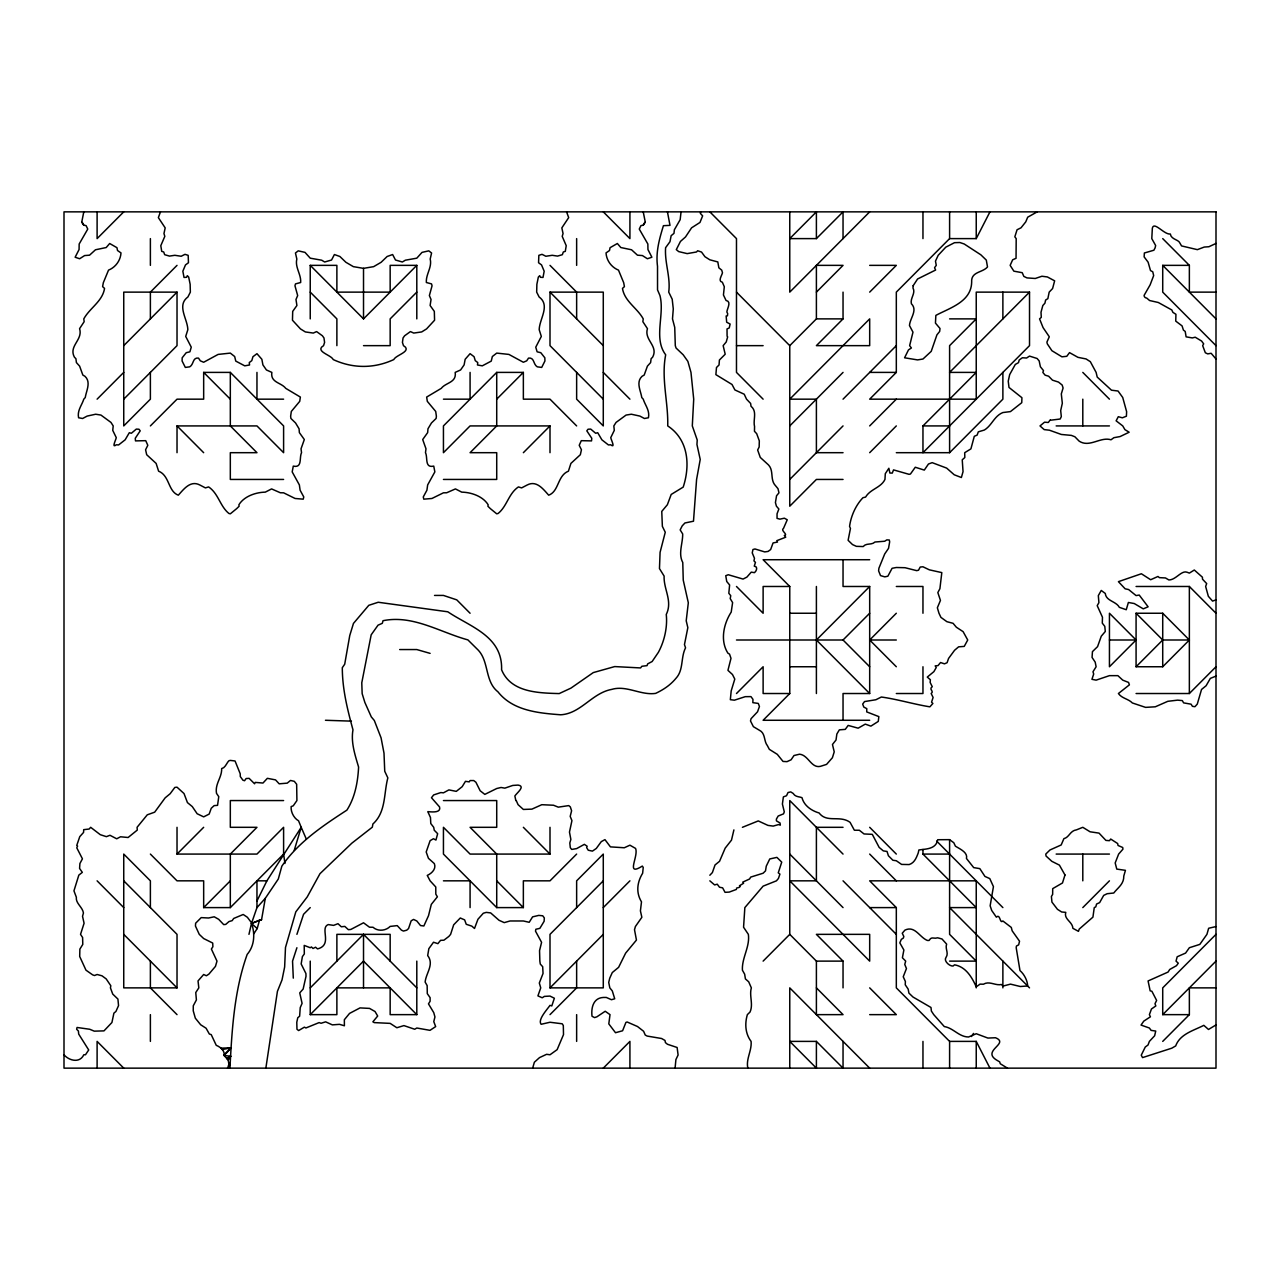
<?xml version="1.0" encoding="UTF-8"?>
<svg xmlns="http://www.w3.org/2000/svg" width="1280" height="1280" viewBox="0 0 1280 1280"><rect width="100%" height="100%" fill="white"/><g stroke="black" fill="none" stroke-linecap="round" stroke-linejoin="round"><path stroke-width="1.5" d="M229.952 1068.144C231.92 1029.824 234.208 990.672 247.184 954.4C254.848 945.536 255.232 932.816 251.136 922.24L247.344 917.248L243.2 914.48L233.728 918.448L232.128 920.656L228.976 921.568L225.76 924.384L223.712 924.624L218.656 919.296L214.224 916.8L208.528 918L201.2 917.616L195.632 923.232L195.456 926.048L199.264 934.352L203.664 938.544L212.72 943.056L212.88 946.768L211.376 949.024L216.992 961.12L215.456 966.384L208.912 974.096L206.368 975.76L203.664 974.496L198.032 980.928L198.816 987.872L195.76 992.544L196.4 999.92L193.28 1005.792L193.248 1010.848L195.328 1018.176L200.672 1024.768L206.08 1028.224L209.344 1034.016L211.216 1034.608L216.256 1045.328C220.224 1046.848 225.104 1050.752 224.128 1055.536L228.224 1060.096L229.488 1068.144M733.904 829.904L731.488 840.128L725.184 848.144L719.552 861.296L715.04 864.96L712.384 872.56L709.84 875.248M681.056 211.856L680.16 219.68L674.384 229.76L673.968 233.376L671.152 235.696L669.968 241.728L665.6 247.696C664.496 262.784 670.736 277.024 668.736 292.128L672.208 299.216L673.28 308.928L672.496 318.88L674.736 327.408L675.296 345.648L676.064 348.032L683.2 354.8L687.872 361.376L690.976 372.4L693.712 399.168L692.304 425.92L697.232 440.032L696.944 444.496L700.224 459.456L696.592 479.44L693.488 521.216L684.928 522.976L682.224 525.856L680.16 529.904L682.688 533.952C682.848 543.456 677.984 553.6 682.768 562.512L683.248 580.128L688.32 602.768L686.208 620.8L687.84 627.648L684.464 644.592L685.552 647.824C680.624 657.44 683.712 669.888 676.096 678.16C670.368 685.104 663.76 689.504 655.68 693.376C640.912 695.6 626.544 684.992 611.808 689.376C591.952 692.96 580.944 713.632 560.72 714.784C538.416 713.104 512.832 710.736 497.952 691.824C484.752 681.504 489.152 661.824 478.288 650.192L467.888 639.888C439.952 632.272 412.96 614.576 383.024 620.704L382.32 623.312L378.032 625.168L371.184 634.816L361.776 682.8L362.16 693.664L364.864 702.432L371.296 716.88L374.32 720.496L381.072 737.84L384 753.136L384.736 771.264L387.84 777.888C383.664 793.648 386.112 812.096 372.896 824L372.32 827.184L351.792 843.216L319.968 873.696L307.232 896.912L295.808 911.872L285.488 947.488L284.64 966.992L282.032 979.888L277.424 991.344L265.856 1068.144M227.536 1068.144L229.104 1064.592M248.96 934.352L251.488 923.456L261.552 919.744L265.312 898.288L278.304 879.008L281.84 866.176C298.224 842.192 322.768 825.824 346.896 810.128C355.04 797.424 357.856 781.92 358.592 767.072C355.152 755.344 350.72 742.4 352.976 729.856C347.424 709.328 342.352 689.296 342.304 667.696L344.704 664.224L349.76 635.52L353.456 623.424L368.8 605.312L378.208 602.256L447.792 611.792C470.08 626.848 502.736 636.032 501.584 669.744C510.864 692.512 538.384 692.976 559.184 693.584L570.928 688.128L593.28 672.592L614.72 666.576L640.56 667.936L641.856 666.288L647.024 665.632L647.68 663.872L652.128 661.536L658.368 652.352C664.384 641.28 667.648 627.024 666.256 614.48C672.896 601.008 663.52 589.408 664.112 576.08L659.472 568.592L660.08 552.352L665.264 532.24L662.368 526.368L661.76 511.424L667.36 504.752L671.2 494.448L683.2 487.104C690.368 465.232 688.528 439.616 667.728 425.92C668.352 402.064 661.04 378.64 665.68 354.8C653.168 338.272 664.912 314.64 659.952 295.536L657.536 289.92L657.52 266.336C655.6 252.112 659.408 238.768 663.424 225.696L670 225.36L667.44 211.856M700.64 211.856L700.336 213.344L702.624 215.888L699.984 222.448L691.584 227.824L685.504 236.96L680.448 241.44L676.304 249.632L678.704 251.6L687.184 253.616L696.512 251.984L697.648 250.752L701.536 252.064L704.96 256.736L709.84 259.808L717.808 261.936L718.864 267.824L721.728 270.144L722.48 272.768C721.872 275.52 717.568 281.296 722.368 282.256L724.304 286.752L723.44 294.976L726.048 300.448C731.84 301.568 727.152 308.4 726.864 311.984L727.68 313.632L727.44 315.808L726.144 315.984L726.672 322.208L730.128 324.064L729.232 327.952L727.024 328.944L727.088 336.224M973.536 1033.424L971.392 1036.528M253.792 933.792L257.2 928.56L259.536 920.128L261.552 919.744M532.656 1068.144L534.368 1062.24L539.504 1057.616L546.608 1054.304L550 1054.768L557.136 1049.648L563.504 1034.608L563.312 1025.536L562.224 1023.792L550 1022.256L541.12 1024.288C537.472 1019.872 546.944 1009.76 550 1005.36L551.792 1005.936L554.368 998.24L550 996.08L544.352 996.4L542.24 997.776L537.92 995.888L540.736 987.872L539.312 983.04L543.04 973.456L542.688 966.704L540.288 964.064L539.856 961.12L539.552 950.624L541.584 942.336L535.504 931.152L535.856 929.264L539.856 928.352L544.128 921.28L544.32 917.92L542.752 915.792L538.752 915.392L532.592 916.864L529.2 922.288L523.36 920.976L510.032 920.976L504.24 922.624L499.04 920.288L490.656 912.912L486.256 912.384L483.312 913.248L477.936 919.264L474.512 928.464L471.824 926.128L466.24 924.288L464.64 919.888L460.288 918L453.68 924.816L450.608 934.352L448.848 936.432L443.904 940.192L440.544 940.352L437.888 943.648L433.504 942.24L428.848 948.656L427.68 955.568C434.48 964.368 425.968 973.088 425.136 982.064L427.152 985.6L427.28 993.616L430.112 997.664L430.112 1001.248L428.48 1003.872L433.76 1012.64L434.944 1016.96L433.776 1021.632L435.664 1026.592L430 1030.336L416.8 1028.016L414.704 1029.248L403.92 1025.6L396.864 1027.744L390.16 1023.376L374.224 1022.608L372.88 1021.824L377.68 1016.032L375.024 1011.52L369.536 1008.4L360.016 1007.904L349.552 1013.408L344.352 1019.728L344.4 1025.776L339.488 1024.336L332.352 1024.88L325.632 1021.84L321.072 1023.264L319.12 1022.592L305.872 1027.984L304.432 1027.136L298.64 1030.544L296.976 1029.28L296.784 1022.272L297.76 1017.744L299.632 1016.208L300.24 1007.616L302.08 1003.36L299.744 992.88L303.136 989.072L306.016 976.288L305.92 973.536L301.152 963.952L302.4 956.592L304.32 953.952L304.208 945.408L310.24 947.728L311.44 946.96L313.024 948.48L315.568 947.216L317.536 948.912C333.2 944.88 319.344 927.872 328.304 924.576L333.584 925.376L337.984 923.696L341.312 926.784L344.8 926.4L348.368 929.68L350.848 929.44L363.52 922.8L369.456 927.184L373.008 927.264C377.808 931.6 385.664 930.976 390.16 926.416L397.232 925.616L401.424 930.128L403.44 931.056L406.704 930.208L408.544 928.56L411.152 920.832L413.552 919.424L416.8 920.976L420.512 925.552L423.856 925.984L428.528 915.664L431.312 904.384L437.376 896.816L435.808 894.128L435.776 886.992L430.112 880.832L427.264 875.408C431.712 873.44 436.48 868.896 434.352 863.616L428.448 858.32L426.192 851.984L430.112 840.688L433.424 838.736L435.936 840.064L437.664 833.696L434.24 830.208L433.712 827.312L430.784 823.552L430.464 817.504L427.808 811.632C431.456 811.92 441.344 813.2 439.552 806.944L431.472 797.728L433.664 794.928L440.832 792.56L443.44 792.832L448.864 789.904L456.288 791.36L462.176 786.688L465.472 781.328L469.2 781.872L470.08 780.56L473.744 780.56L475.92 782.256L480.176 790.784L484.816 794.384L496.72 788.512L501.056 787.488L504.848 788.144L512.768 785.44L518.08 785.088C525.76 786.208 516.992 792.752 514.864 795.968L515.824 800.56M294.224 850.352L301.216 827.312L298.56 820.816C293.904 818.256 290.576 811.776 291.168 806.592L293.264 805.792L296.912 800.56L296.656 784.256L294.304 781.328L290.496 780.448L287.248 783.136L279.184 783.824L275.536 779.888L267.36 778.32L262.976 783.04L255.232 782.4L254.592 783.792L249.12 778.352L246.144 778.528L244.576 780.72L242.944 780.224L240.288 776.544L240.224 773.792L235.056 760.976L230.32 760.416C227.552 759.568 226.08 768 221.68 768.56C221.936 777.712 214.816 783.776 216.512 793.36L218.768 796.672L217.552 805.344L214.16 805.616L211.248 808.272L209.168 814.08L203.664 816.864L197.152 813.744L192.288 806.592L187.44 802.592L184.016 793.552L177.024 787.184L174.816 787.44L170.192 793.68L165.152 797.856L154.672 812.176L147.28 814.816L137.072 827.312L137.28 830.08L128.112 837.504L120.528 836.784L116.704 838.8L109.968 835.28L106.4 836.656L100.288 834.688L90.672 827.312L89.136 829.04L83.696 829.664L83.584 832.4L79.76 836.656L76.752 845.44L77.584 846.064L76.768 847.808L82.432 858.816L79.904 863.536L79.584 868.448L82.32 872.368L78.832 875.104L73.952 890.848L76.352 897.264C75.552 903.392 82.576 907.024 83.44 913.008L82.528 916.304L84.08 923.248L80.528 934.352L82.608 937.504L82.784 944.416L79.872 949.104L79.696 956.496L85.968 970.16L92.64 974.864L94.528 975.52L97.104 974.496L101.984 975.808L106.192 978.912L110.816 985.76L110.432 987.872L112.736 994.08L117.92 999.072L118.544 1005.6L115.92 1011.472L113.904 1013.136L111.92 1022.512L103.984 1030.88L94.256 1031.152L89.728 1029.264L77.056 1027.472L76.624 1029.28L78.4 1030.992L78.704 1034.096L88.704 1049.968L85.488 1054.752L83.792 1054.768C79.792 1063.472 69.072 1060.72 64 1054.784M296.912 947.728L292.544 961.12L293.296 978.128M296.912 934.352L303.568 914.288L310.24 907.6M257.2 928.56L251.488 923.456L256.96 907.6L256.96 880.832L266.896 880.832L301.216 827.312L306.224 838.88M1050.192 419.936L1048.32 422.48L1044.544 422.192L1040.016 425.92L1044.176 429.6L1049.44 430.208L1061.344 434.464L1071.376 435.392L1074.88 436.768L1079.152 441.136C1089.552 448.016 1100.432 436.432 1111.008 439.792L1113.888 437.696L1120.048 436.576L1129.152 432.224L1124.912 429.632L1122.752 425.92L1116.128 420.816L1118.304 416.704L1122.352 417.808L1126.4 416.208L1126.624 411.68L1122.72 397.472L1118.048 391.024L1111.488 390.192L1097.216 377.072L1096.112 372.4L1090.336 361.68L1086.064 358.944L1077.968 357.344L1069.52 352.624L1066.784 356.304L1061.936 356.816L1051.904 350.704L1047.296 343.824L1046.912 342.08L1049.296 336.768L1043.072 327.616L1039.568 318.88L1041.28 317.376L1041.008 312.224L1042.832 305.504L1044.912 303.2L1045.616 300.048L1047.856 298.64L1049.184 292.128L1052.592 288.544L1054.64 280.832L1047.376 276.944L1041.92 276.24L1035.264 278.48L1026.976 277.904L1023.84 276.4L1022.224 272.688L1013.872 271.168L1010.144 265.36L1012.656 259.808L1016.048 258.288L1016.192 238.608L1014.832 236.832L1017.056 229.76L1021.024 227.808L1025.76 221.856L1027.696 217.2L1037.216 211.856M160.448 211.856L158.352 217.616L165.184 227.872L163.968 233.568L164.816 236.352L160.8 245.696L161.728 251.36L163.712 251.984L164.672 254.704L169.488 256.096L174.832 255.296L181.168 256.256L184.992 254.336L188.176 255.344L188.464 262.736L185.488 264.928L182.848 271.216L184.032 277.44L186.576 277.296L187.296 275.68L188.672 277.056L190.144 284.272L190.352 292.128L187.904 296.976C176.384 305.456 187.664 319.008 187.824 329.728L185.712 336.432L191.264 347.168L189.904 351.824L186.24 352.688L182.176 357.808L182.096 360.992L185.328 367.424L189.728 366.832C194.016 364.32 192.4 357.328 198.48 358.08L200.336 360.832L203.664 362.256L218.128 354.416L230.32 353.104L234.672 356.528L235.776 361.104L244.736 365.84L249.552 364.976L249.248 362.576L251.776 360.64L252.96 356.704L256.96 353.68L261.856 359.28L262.912 364.896L266.416 369.952L271.84 372.4C270.272 382.736 281.248 382.416 285.744 388.352L300.368 397.072L299.728 401.344L291.312 411.456L290.64 416.208L290.912 418.464L295.552 422.96L299.056 428.768L299.376 432.624L304.32 439.536L301.04 448.8L301.536 452.688C299.056 457.648 302.64 468.24 293.28 466.112L292.192 471.904L299.36 484.912L300.112 490.224L303.776 496.96L303.216 499.168L295.088 498.48L283.6 492.816L280.352 492.768L271.584 488.912L265.28 492.144C255.856 492.288 244.032 496.272 238.848 504.848L239.152 506.208L236.672 508.624L230.32 513.824L228.912 513.472C219.984 506.304 218.496 493.568 208.608 486.912L205.424 487.904L199.888 485.024C190.512 479.984 183.776 489.168 178.336 495.184C167.92 491.376 169.728 475.6 158.608 471.184L156.128 463.408L146.688 454.72L145.584 449.76L147.808 445.312L145.728 440.672L135.488 440.896L135.264 438.272L140.208 430.848L138.992 429.232L136.304 429.088L131.376 433.264L129.312 432.72L125.136 439.824L118.592 444.944L116.32 444.8C111.264 448.672 115.92 439.872 116.272 437.632L112.752 430.384L113.2 425.92L110.96 422.416L100.944 415.072L95.68 414.224L87.168 416.08L82.608 418.496L78.592 417.76C77.056 410.528 81.872 405.28 83.792 399.168L85.248 397.552C86.304 390.656 91.264 382.208 84.976 376.304L82.848 375.056L79.616 366.144L76.416 362.592L75.904 358.688L74.432 357.2C68.32 345.872 83.184 340.032 79.568 328.672L84.16 321.68L83.792 318.88C89.84 307.872 102.448 301.472 104.56 288.416L102.592 286.624L103.344 282.672L108.528 270.128C115.472 267.344 120.544 260.56 120.992 252.912L117.52 250.512L116.96 247.696L109.68 243.504L106.208 247.536L95.488 249.776L89.552 255.184L84.608 255.568L79.632 258.752L75.136 257.232L79.072 249.552L79.168 244.016L87.76 229.072L86.064 225.6L83.792 225.232L81.856 221.584L83.792 211.856M727.664 336.8L726.24 341.952L723.152 345.648L725.2 354.224L719.408 360.016L719.04 364.976L716.48 367.52L715.888 374.64L732.016 384.48L734.912 389.952L744.224 394.224L746.528 399.168L750.624 403.44L751.04 406.288C757.52 411.568 752.832 419.856 754.56 426.528L754.464 431.28L756.688 433.68L759.312 440.848L759.152 447.024L757.648 450.016L760.272 457.424L768.496 464.944C773.68 470.4 770.384 478.528 774.4 484.336L777.984 488.672L778.976 492.816L776.544 495.776L775.424 502.608L776.432 506.208L778.864 509.008L777.056 513.792L777.04 518.368L779.936 519.152L784.352 518.192L787.248 519.776L783.488 528.416C779.952 530.384 788.8 534.768 784.304 535.536L785.744 537.2L776.768 540.688L777.52 542.048L773.056 542.944L770.656 549.536L768.128 551.408L764.752 551.92L754.96 548.96L752.96 549.52L752.24 552.896L754.48 558.32L753.952 560.912L755.456 562.368L754.272 566.144C758.096 566.384 756.736 571.008 754.432 572.672L751.264 572.128L746.88 577.12L743.056 579.072L728.272 574.736L725.76 575.712L726.736 581.504L729.616 584.96L728.816 593.28L730.752 595.696L730.208 598.592L732.608 602.592L731.216 612.08C723.568 623.952 719.936 640.768 727.952 653.216L729.536 654.128L730.992 658.336L727.936 670.352L732.48 674.528L734.784 679.088L731.2 690.864L730.336 699.68L734.4 700.192L745.248 696.672L750.96 696.608L752.96 699.36L752.848 702.656L758.288 703.424L759.44 706.512L757.552 711.776L751.056 718.688L750.496 720.96L753.376 726.656L759.36 730.24C765.648 733.216 763.68 741.056 767.328 745.536L769.344 749.344L777.296 754.336L783.024 761.44L786.992 761.648L791.088 759.792L794 755.52L799.536 754.208C808.448 755.024 811.088 768.416 820.4 766.352L826.576 764.384L832.4 757.744L834.224 751.856L832.464 744.496L836.016 740L836.864 734.016L839.344 729.856L845.28 729.376L848.16 725.424L858.144 728.176L865.28 724.128L870.896 726.128L878.272 721.408L878.848 716.608L866.72 711.904L866.784 708.64L863.808 707.072L862.672 704.096L864.544 701.568L875.872 699.744L881.36 697.024C897.28 699.2 913.696 704.224 929.888 706.832L932.88 703.472L931.568 702.16L933.104 697.456L931.168 693.52C934.592 691.152 928.304 689.472 932.256 686.656L930.144 682.448L930.368 679.728L927.28 677.088L933.888 671.648L936.24 667.536L935.168 665.872L937.984 665.616L940.56 662.528L944.464 663.84L947.088 662.704L948.576 658.432L954.576 650.272L958.624 646.832L964.24 646.4L967.728 640L963.104 631.648L956.368 627.232L953.072 623.312L946.912 621.696L940.928 617.376L938.976 613.248L937.36 607.776L940.448 600.4L937.84 592.576L939.904 588.704L941.808 572.608L929.36 569.84L922.96 566.784L920.208 567.04L918.512 570.224L916.672 570.64L905.04 567.712L896.32 567.504L892.08 568.304L887.872 576.208L884.8 576.864L880.512 575.6L878.608 570.864L878.912 568.224L884.72 553.936L888.528 548.352L889.664 541.824L889.296 540.016L886.848 539.872L884.704 541.232L874.976 542.016C871.52 545.408 866.336 542.64 863.168 546.56L856.352 546.336L852.496 544.56L848.112 540.32L850.448 528.48L849.568 526.4C850.928 516.128 855.696 505.28 862.96 497.712L865.584 497.088C870.32 488.976 880.896 487.872 884.96 479.44L885.296 473.696L888.864 468.272L889.872 473.04L892.288 473.088L893.536 469.888L909.04 474.32L910.432 474.032L915.28 467.248L924.304 470.096L928.464 464.016L932.176 462.656L946.64 468.096L954.24 474.784L961.376 477.52L963.04 471.648L962.24 459.808L964.816 457.52L964.704 452.688L970.912 448.864L974.304 436.288L977.136 435.104L978.304 431.84L984.336 430.048C991.92 425.488 994.192 415.984 1002.88 412.544L1010.448 411.6L1021.76 402.688L1021.92 397.712L1008.992 387.44L1008.24 381.168L1009.68 374.576L1015.296 364.448L1018.496 362.656L1019.2 360L1022.384 357.76L1026.608 358.016L1029.52 356.096L1037.104 358.496L1039.168 360.928L1040.384 366.736L1043.52 370.64L1042.832 372.4L1045.136 375.168L1048.624 376.208L1052.48 380.16L1058.496 382.08L1062.176 385.056L1063.088 388.016L1061.312 393.92L1062.32 403.28L1060.688 410.592L1061.312 416.608L1060.176 419.024L1050.48 420.224M1007.472 1068.144L1000.288 1063.76L999.664 1061.856L997.312 1060.496C980.4 1050.8 1010.208 1043.584 995.456 1037.744L987.888 1038.064L976.24 1033.728L968.56 1036.992C958.928 1036.944 953.392 1027.984 944.288 1026.56L933.744 1014.64L931.376 1011.04L930.992 1007.488L912.992 997.024L908.912 993.088L908.176 989.136L905.248 984.784L905.376 981.472L903.232 976.768L906.448 968.56L904.768 964.432L905.696 961.12L902.4 957.776L903.872 950L899.824 942.864L901.328 939.392L903.344 938.048L903.824 936.528L902.256 933.248L904.928 930.128C914.96 925.344 919.424 937.184 927.296 940.432L929.056 940.48C931.6 935.904 933.648 939.248 937.648 937.808L941.984 938.976L946.64 944.112C944.848 948.816 949.104 953.056 945.984 957.488C943.392 960.656 949.312 966.32 953.04 966.048L954.544 964.832C966 966.864 971.984 977.392 976.24 986.832L980.048 984.128L983.424 984.224C989.456 980.592 995.424 985.952 1001.456 984.48L1002.88 986.112L1010.496 984.128L1020.304 986.512L1027.632 985.968C1027.568 980.768 1024.24 974.224 1019.984 970.592L1016.192 947.728L1016.432 946.032L1018.656 944.848L1019.536 941.232L1012.16 930.8L1011.296 927.44L1002.88 920.976C999.648 924.336 1000.416 913.232 996.368 917.168L991.68 910.416L990.144 905.792L993.44 886.624L989.792 878.608L984.944 876.432L979.824 868.624L973.696 867.616L966.448 858.448C968.112 852.4 959.568 848.832 955.408 846.16L953.808 842.752L949.6 839.648L937.712 839.728C936.048 849.472 925.568 848.88 918.88 849.984L918.24 852.944C916.432 857.552 914.608 862.848 909.168 864.56L901.6 864.416L896.32 860.752L892.88 860.24L888.416 855.76L887.024 851.456L883.312 850.88L879.152 847.392L872.288 834.336L864.032 833.952L859.36 830.256L854.368 830.224L850.08 822.336C839.744 814.832 826.944 823.296 819.104 812.976C811.552 810.784 804 805.664 801.984 797.664C798.992 796.496 795.376 797.136 793.104 793.392L790.72 791.904L788.016 792.528L786.528 795.728L783.376 796.896L782.4 804.048L784.288 811.856L783.536 813.856L778.176 816.032L776.4 819.088L776.416 820.864L780.032 822.976L780.336 825.152L778.592 824.56L773.184 826.096L767.952 825.392L758.256 820.928L742.416 827.312M256.96 900.976L266.896 880.832M1029.52 292.128L949.6 372.4L976.24 372.4L922.96 425.92L922.96 452.688L1029.52 345.648L1029.52 292.128L976.24 292.128L976.24 399.168L869.68 399.168L896.32 372.4L896.32 292.128L949.6 238.608L976.24 238.608L989.952 211.856M566.576 211.856L568.688 217.616L561.84 227.872L563.056 233.568L562.208 236.352L566.224 245.696L565.296 251.36L563.312 251.984L562.352 254.704L557.536 256.096L552.208 255.296L545.856 256.256L542.032 254.336L538.848 255.344L538.56 262.736L541.536 264.928L544.176 271.216L543.008 277.44L540.464 277.296L539.728 275.68L538.352 277.056L536.88 284.272L536.672 292.128L539.12 296.976C550.64 305.456 539.36 319.008 539.2 329.728L541.328 336.432L535.76 347.168L537.12 351.824L540.784 352.688L544.848 357.808L544.928 360.992L541.696 367.424L537.296 366.832C533.008 364.32 534.624 357.328 528.544 358.08L526.688 360.832L523.36 362.256L508.896 354.416L496.72 353.104L492.352 356.528L491.248 361.104L482.288 365.84L477.472 364.976L477.776 362.576L475.264 360.64L474.064 356.704L470.08 353.68L465.168 359.28L464.112 364.896L460.608 369.952L455.184 372.4C456.752 382.736 445.776 382.416 441.28 388.352L426.656 397.072L427.312 401.344L435.712 411.456L436.384 416.208L436.112 418.464L431.472 422.96L427.984 428.768L427.648 432.624L422.704 439.536L425.984 448.8L425.488 452.688C427.968 457.648 424.384 468.24 433.744 466.112L434.848 471.904L427.664 484.912L426.912 490.224L423.264 496.96L423.808 499.168L431.936 498.48L443.44 492.816L446.672 492.768L455.44 488.912L461.744 492.144C471.168 492.288 483.008 496.272 488.192 504.848L487.872 506.208L490.352 508.624L496.72 513.824L498.112 513.472C507.056 506.304 508.528 493.568 518.432 486.912L521.616 487.904L527.136 485.024C536.512 479.984 543.248 489.168 548.688 495.184C559.104 491.376 557.296 475.6 568.416 471.184L570.912 463.408L580.336 454.72L581.44 449.76L579.216 445.312L581.296 440.672L591.536 440.896L591.776 438.272L586.816 430.848L588.032 429.232L590.72 429.088L595.664 433.264L597.712 432.72L601.888 439.824L608.432 444.944L610.704 444.8C615.76 448.672 611.104 439.872 610.752 437.632L614.288 430.384L613.84 425.92L616.064 422.416L626.08 415.072L631.344 414.224L639.856 416.08L644.432 418.496L648.432 417.76C649.968 410.528 645.152 405.28 643.232 399.168L641.776 397.552C640.72 390.656 635.76 382.208 642.048 376.304L644.192 375.056L647.408 366.144L650.608 362.592L651.12 358.688L652.608 357.2C658.72 345.872 643.84 340.032 647.456 328.672L642.864 321.68L643.232 318.88C637.184 307.872 624.576 301.472 622.464 288.416L624.432 286.624L623.68 282.672L618.496 270.128C611.552 267.344 606.48 260.56 606.032 252.912L609.504 250.512L610.064 247.696L617.36 243.504L620.816 247.536L631.536 249.776L637.472 255.184L642.416 255.568L647.392 258.752L651.888 257.232L647.952 249.552L647.856 244.016L639.264 229.072L640.96 225.6L643.232 225.232L645.216 222.352M228.224 1060.096L230.736 1056.208L224.128 1055.536L231.28 1047.84L221.184 1048.144M643.232 225.232L645.168 221.584L643.232 211.856M256.96 907.6L265.312 898.288M123.744 211.856L97.104 238.608L97.104 211.856M177.024 265.36L150.384 292.128L150.384 318.88M123.744 345.648L177.024 292.128L123.744 292.128L123.744 425.92L150.384 399.168L150.384 372.4M97.104 399.168L123.744 372.4M123.744 399.168L177.024 345.648L177.024 292.128M150.384 425.92L177.024 399.168L203.664 399.168L203.664 372.4L230.32 372.4L283.6 425.92L283.6 452.688L256.96 425.92L177.024 425.92L177.024 452.688M310.24 265.36L363.52 318.88L416.8 265.36L390.16 265.36L390.16 292.128L336.88 292.128L336.88 265.36L310.24 265.36L310.24 318.88M416.8 292.128L390.16 318.88L390.16 345.648L363.52 345.648M576.64 425.92L550 399.168L523.36 399.168L523.36 372.4L496.72 372.4L443.44 425.92L443.44 452.688L470.08 425.92L550 425.92L550 452.688M496.72 399.168L523.36 372.4M523.36 452.688L550 425.92M284.944 863.488L283.6 854.08L283.6 827.312L256.96 854.08L177.024 854.08L203.664 827.312M816.4 238.608L816.4 211.856L789.76 238.608L816.4 238.608L843.04 211.856L843.04 238.608M869.68 211.856L789.76 292.128L789.76 211.856M283.6 854.08L230.32 907.6L203.664 907.6L230.32 880.832M816.4 292.128L843.04 265.36L816.4 265.36L816.4 318.88L789.76 345.648L789.76 506.208L816.4 479.44L843.04 479.44M843.04 292.128L843.04 318.88L816.4 345.648L869.68 345.648L869.68 318.88L789.76 399.168L816.4 399.168L816.4 452.688L843.04 452.688M869.68 292.128L896.32 265.36L869.68 265.36M789.76 425.92L843.04 372.4M843.04 399.168L896.32 345.648M789.76 479.44L843.04 425.92M310.24 987.872L363.52 934.352L416.8 987.872M869.68 425.92L896.32 399.168M310.24 1014.64L363.52 961.12L416.8 1014.64L390.16 1014.64L390.16 987.872L336.88 987.872L336.88 1014.64L310.24 1014.64L310.24 961.12M869.68 452.688L896.32 425.92M896.32 452.688L949.6 452.688L1002.88 399.168L1002.88 372.4M576.64 854.08L550 880.832L523.36 880.832L523.36 907.6L496.72 907.6L443.44 854.08L443.44 827.312L470.08 854.08L550 854.08L550 827.312M736.48 693.52L763.12 666.752L763.12 693.52L789.76 693.52L789.76 586.48L763.12 559.728L869.68 559.728M843.04 559.728L843.04 586.48L869.68 586.48L816.4 640L869.68 693.52L843.04 693.52L843.04 720.272M603.28 880.832L550 934.352L550 987.872L603.28 987.872L603.28 854.08L576.64 880.832L576.64 907.6M789.76 693.52L763.12 720.272L869.68 720.272M736.48 640L843.04 640L869.68 613.248M603.28 907.6L629.92 880.832M896.32 666.752L869.68 640L896.32 613.248M550 987.872L603.28 934.352M550 1014.64L576.64 987.872L576.64 961.12M603.28 1068.144L629.92 1041.392L629.92 1068.144M763.12 961.12L789.76 934.352L789.76 800.56L843.04 854.08M1136.08 640L1109.44 666.752L1109.44 613.248L1136.08 640L1109.44 640M1136.08 666.752L1162.72 640L1189.36 640L1162.72 666.752L1136.08 666.752L1136.08 613.248L1162.72 613.248L1189.36 640M1136.08 693.52L1189.36 693.52L1216 666.752M1082.8 907.6L1109.44 880.832M1216 934.352L1162.72 987.872L1162.72 1014.64L1189.36 1014.64L1189.36 987.872L1216 987.872M1162.72 1014.64L1216 961.12M1162.72 1041.392L1189.36 1014.64M224.304 1054.464L231.28 1047.84L222.224 1049.52M227.376 1059.056L230.736 1056.208L226.704 1058.544M1216 1024.928L1208.496 1029.472L1203.824 1025.344C1193.92 1030.48 1180 1033.92 1175.696 1045.92L1171.776 1048.192L1142.56 1057.6L1141.248 1055.216L1145.28 1047.008L1148.016 1045.008L1149.392 1041.392L1154.64 1035.776L1155.728 1031.056L1151.104 1030.384L1149.392 1028.016L1141.04 1025.072L1143.776 1021.136L1150.416 1016.8L1149.392 1014.64L1151.472 1008.976L1155.824 1005.952L1154.992 1003.68L1156.64 1000.448L1151.872 991.248L1150.16 990.832L1148.08 980.96L1168.064 972.064L1169.728 969.472L1176.512 965.664L1178.272 963.184L1176.032 961.12L1177.184 956.768L1185.584 953.088L1189.36 947.728L1199.824 944.384L1206.928 934.352L1208.656 928.256L1216 926.576M251.488 923.456L259.536 920.128M1216 599.856L1212.56 601.104L1208.336 596.288L1205.648 586.48L1206.672 583.584L1202.512 579.184L1202.416 577.216L1194.304 570.016L1189.36 573.104L1187.184 572.272C1181.456 569.968 1175.984 579.952 1168.88 579.968L1165.472 577.952L1159.424 577.648L1157.968 576.48L1150.656 579.728L1141.376 573.76L1118.416 581.664L1125.136 588.8L1128.624 589.552L1136.08 595.584L1139.216 595.056L1148.112 606.8L1143.264 608.848L1134.256 603.536L1128.384 602.48L1126.256 609.728L1119.344 607.328C1116.16 601.2 1105.984 601.104 1105.296 593.472L1101.248 590.448L1098.32 595.616L1098.912 602.656L1097.2 605.632L1102.464 617.248L1102.304 623.152L1104.784 626.352L1105.296 631.472L1101.264 636.224L1097.568 646.64L1092.448 651.632L1092.064 657.44L1095.2 662.144L1096.112 666.752L1092.976 671.776L1093.696 674.016L1091.936 679.312L1096.112 680.144L1109.44 675.648L1117.872 675.648L1122.752 680.144L1128.576 682.432L1129.392 684.848L1118.416 693.52C1121.904 698.512 1128.336 698.768 1132.352 702.96L1145.584 707.376L1155.296 706.8L1167.824 701.312L1177.616 700.144L1182.32 700.592L1183.616 702.88L1191.088 704.176L1192.416 706.32L1194.944 706.704L1197.28 704.096L1201.536 689.472L1206.112 685.728L1210.336 678.4L1216 676.096M736.48 888.144L739.12 887.408L740.176 886.56L739.472 885.76L743.584 883.264L742.704 882.16L749.552 879.008L750.736 877.088L763.12 873.216L765.504 870.88L766.272 866.16L769.76 858.96L776.896 857.376L781.728 862.144L778.256 872.816L779.92 874.128L778.416 878.496L776.432 880.832L763.12 886.144L744.848 907.6L743.568 927.232L748.352 934.352C750.128 946.816 741.648 957.968 742.432 970.224L744.656 974.192L745.408 978.896L748.704 981.824L751.344 987.872C749.056 995.824 753.552 1004.24 750.032 1012.032L747.36 1014.64C744.64 1023.776 745.28 1033.744 751.088 1041.392C752 1050.624 745.76 1059.056 747.84 1068.144M363.52 268.352L373.648 266.656L381.12 262.288L387.136 256.496L392.624 254.544L395.488 260.016L402.352 262L405.328 260.208L416.8 258.176L422.016 252.384L428.784 250.848L431.568 253.008L430.192 259.056C432.288 267.216 425.696 274.448 426.368 282.512L431.552 283.904L432.048 285.808L429.376 295.568L431.04 299.504L430.112 305.504L434.32 311.376L434.576 320.224L426.56 328.912L421.68 331.936L413.744 333.072L410.432 331.584L404.624 335.776L403.056 337.952L402.432 342.416L403.472 345.648L405.456 347.168C409.44 352.208 395.84 355.184 393.76 359.584C374.112 368.672 352.912 368.672 333.264 359.584C331.2 355.184 317.584 352.208 321.568 347.168L323.552 345.648L324.592 342.416L323.968 337.952L322.4 335.776L316.592 331.584L313.28 333.072L305.344 331.936L300.464 328.912L292.464 320.224L292.704 311.376L296.912 305.504L295.984 299.504L297.664 295.568L294.976 285.808L295.472 283.904L300.656 282.512C301.344 274.448 294.752 267.216 296.832 259.056L295.456 253.008L298.24 250.848L305.008 252.384L310.24 258.176L321.696 260.208L324.672 262L331.552 260.016L334.4 254.544L339.888 256.496L345.904 262.288L353.376 266.656L363.52 268.352L363.52 318.88M1216 345.648L1162.72 292.128L1162.72 265.36L1189.36 265.36L1189.36 292.128L1216 292.128M603.28 399.168L550 345.648L550 292.128L603.28 292.128L603.28 425.92L576.64 399.168L576.64 372.4M816.4 318.88L843.04 318.88M949.6 318.88L976.24 318.88L949.6 345.648L949.6 452.688M736.48 345.648L763.12 345.648M869.68 372.4L896.32 372.4M283.6 399.168L256.96 399.168L256.96 372.4M443.44 399.168L470.08 399.168L470.08 372.4M922.96 425.92L949.6 425.92M1056.16 425.92L1109.44 425.92M283.6 479.44L230.32 479.44L230.32 452.688L256.96 452.688L230.32 425.92L230.32 372.4M443.44 479.44L496.72 479.44L496.72 452.688L470.08 452.688L496.72 425.92L496.72 372.4M789.76 586.48L763.12 586.48L763.12 613.248L736.48 586.48M896.32 586.48L922.96 586.48L922.96 613.248M1136.08 586.48L1189.36 586.48L1216 613.248M434.528 595.424L443.44 595.424L456.752 599.856L470.08 613.248M789.76 613.248L816.4 613.248M869.68 640L896.32 640M399.664 649.552L416.8 649.552L430.112 653.376M789.76 666.752L816.4 666.752M896.32 693.52L922.96 693.52L922.96 666.752M283.6 800.56L230.32 800.56L230.32 827.312L256.96 827.312L230.32 854.08L230.32 907.6M443.44 800.56L496.72 800.56L496.72 827.312L470.08 827.312L496.72 854.08L496.72 907.6M843.04 827.312L816.4 827.312L816.4 880.832L789.76 880.832L869.68 961.12L869.68 934.352L816.4 934.352L843.04 961.12L843.04 987.872M922.96 849.472L922.96 854.08L949.6 854.08M1056.16 854.08L1109.44 854.08M443.44 880.832L470.08 880.832L470.08 907.6M869.68 907.6L896.32 907.6L896.32 987.872L949.6 1041.392L949.6 1068.144M789.76 934.352L816.4 961.12L843.04 961.12M949.6 961.12L976.24 961.12L949.6 934.352L949.6 839.648M123.744 880.832L177.024 934.352L177.024 987.872L123.744 987.872L123.744 854.08L150.384 880.832L150.384 907.6M869.68 1014.64L896.32 1014.64L869.68 987.872M816.4 1041.392L789.76 1041.392L816.4 1068.144L816.4 1041.392L843.04 1068.144L843.04 1041.392M949.6 1041.392L976.24 1041.392L989.952 1068.144M1216 243.44L1208.896 246.736L1204.256 247.056L1197.376 249.648L1181.552 245.92L1179.76 242.832C1178.64 239.632 1171.008 239.424 1170.336 234.016C1164.192 234.896 1153.936 220.784 1152.352 228.192L1151.792 238.608L1155.648 245.536L1155.104 247.888L1153.888 250.224L1144.368 252.992L1144.128 256.88L1148.112 262.176L1150.512 270.592L1152.752 271.776L1153.664 275.584L1150.144 284.832L1144.096 295.392A2.672 2.672 0 0 0 1146.656 298.032L1149.584 300.528L1158.304 302.496L1171.808 309.968L1172.928 312.4L1175.936 314.272L1175.744 321.12L1182.064 325.888L1183.408 330.064L1185.2 331.44L1186.112 336.848L1192.304 337.92L1195.216 337.216L1201.568 341.024L1203.664 343.856L1202.672 345.648L1205.344 352.768L1207.728 353.888L1211.152 353.28L1216 359.024M325.456 720.272L351.408 721.136M736.48 889.392L729.232 892.096L725.04 892.32L722.624 887.84L719.52 887.232L717.232 884.192L714.64 884.944L709.84 880.832M1162.72 238.608L1189.36 265.36M1162.72 265.36L1216 318.88M1082.8 372.4L1109.44 399.168M1136.08 613.248L1162.72 640M709.84 211.856L736.48 238.608L736.48 372.4L763.12 399.168M736.48 292.128L789.76 345.648M603.28 211.856L629.92 238.608L629.92 211.856M550 265.36L576.64 292.128L576.64 318.88M550 292.128L603.28 345.648M603.28 372.4L629.92 399.168M843.04 640L869.68 666.752M936.64 841.072L1002.88 907.6M922.96 854.08L976.24 907.6L949.6 907.6L1029.52 987.872M869.68 827.312L896.32 854.08M310.24 292.128L336.88 318.88L336.88 345.648M869.68 854.08L896.32 880.832M896.32 907.6L869.68 880.832L976.24 880.832L976.24 987.872M843.04 880.832L896.32 934.352M789.76 854.08L843.04 907.6M203.664 372.4L230.32 399.168M816.4 987.872L843.04 1014.64L816.4 1014.64L816.4 961.12M869.68 1068.144L789.76 987.872L789.76 1068.144M177.024 425.92L203.664 452.688M523.36 827.312L550 854.08M496.72 880.832L523.36 907.6M150.384 854.08L177.024 880.832L203.664 880.832L203.664 907.6M97.104 880.832L123.744 907.6M123.744 934.352L177.024 987.872M177.024 1014.64L150.384 987.872L150.384 961.12M123.744 1068.144L97.104 1041.392L97.104 1068.144M228.848 1063.152L230.192 1064.592M81.808 222.352L83.792 225.232M228.48 1065.2L229.168 1068.144M516.24 800.56L518.064 804.64L523.36 809.44L531.904 809.136L541.792 804.704L553.504 805.232L558.288 807.152L568.752 805.6L570.32 806.896L571.6 810.768L570.192 816.384L571.936 820.64L569.472 832.08L570.864 839.424L569.808 842.96L570.304 847.68L571.712 849.44L576.64 848.592L584.352 844.352L587.152 846.24L586.624 847.568L588.24 850.224L592.432 851.12L596.304 848.448L601.28 841.632L604.96 839.632L610.432 846.88L624.288 847.76L629.92 845.184L635.552 848.416C638.912 856.256 625.008 876.944 642.304 866.08L643.232 867.456L642.64 873.232C637.056 882.368 635.84 892.608 641.488 901.856L640.416 910.864L641.856 917.296L635.392 926.528L634.512 929.728L636.448 940.064L625.632 953.136L618.608 967.328L612.288 972.56L609.744 978.16L608.72 982.4L609.824 987.872L612.304 990.928L614.72 998.784L611.456 999.712L606.288 997.44L603.28 997.456C593.136 998 591.056 1008 592.016 1016.256L594.56 1017.6L596.848 1016.848L605.2 1011.264L610.016 1014.64L608.8 1023.888L615.504 1032.72L622.592 1030.768L625.92 1022.416L627.168 1022L637.52 1026.528L643.6 1031.28L645.248 1035.04L647.152 1036.064L661.6 1038.512L664.992 1040.448L665.424 1042.608L667.472 1044.272L677.12 1047.488L678.096 1055.008L675.904 1059.584L675.088 1068.144M1189.36 586.48L1189.36 693.52M1162.72 613.248L1162.72 666.752M1082.8 399.168L1082.8 425.92M1082.8 854.08L1082.8 880.832M1002.88 292.128L1002.88 318.88M1002.88 961.12L1002.88 987.872M976.24 211.856L976.24 238.608M976.24 1041.392L976.24 1068.144M949.6 211.856L949.6 238.608M922.96 211.856L922.96 238.608M922.96 1041.392L922.96 1068.144M869.68 586.48L869.68 693.52M816.4 586.48L816.4 693.52M576.64 238.608L576.64 265.36M576.64 1014.64L576.64 1041.392M416.8 265.36L416.8 318.88M416.8 961.12L416.8 1014.64M390.16 961.12L390.16 934.352L336.88 934.352L336.88 961.12M363.52 934.352L363.52 987.872M177.024 827.312L177.024 854.08M150.384 238.608L150.384 265.36M150.384 1014.64L150.384 1041.392M1064.976 874.976L1062.48 882.976L1052.704 888.64L1052.656 894.368L1051.408 896.48L1051.936 902.096L1057.456 909.312L1061.648 911.984L1065.776 912.368C1063.6 919.232 1072.592 921.696 1072.88 928.32L1078.464 931.344L1079.216 929.088L1092.928 917.136L1094.256 907.6L1095.776 906.88L1096.576 904.032L1099.632 902.624L1103.68 895.408L1107.152 893.712L1113.744 893.024C1117.856 887.648 1123.968 884.208 1123.792 876.032L1125.44 870.336L1116.768 869.088L1115.184 862.944L1118.64 854.08L1122.944 849.168L1122.736 847.504L1118.016 845.456L1117.68 843.552L1110.704 839.04L1109.44 840.688L1105.904 840.4L1099.04 833.12L1090.08 831.792L1082.8 827.312L1076.528 829.84C1069.904 830.752 1069.376 837.328 1063.888 838.656L1061.184 844.96L1049.968 849.984L1045.776 854.08L1046.048 856.032L1051.84 861.328L1059.408 865.12L1064.976 874.976M913.152 285.728L912.992 288.016C915.952 293.216 909.92 298.32 911.392 303.744C917.968 310.304 909.92 318.224 909.472 325.536L912.976 332.16L909.632 345.648L911.392 347.968L908.48 349.904L904.576 357.792L917.584 359.904L922.96 359.024L931.216 351.36L936.928 334.848L939.664 331.456L940.016 328.512L935.456 323.104L935.856 315.392C949.952 307.84 971.184 301.872 971.664 282.24C970.864 271.424 982.432 272.88 987.504 266.96L986.304 260.096L980.848 254.816L964.224 244L959.856 242.512L954.496 242.688L945.792 247.168L938.176 255.312L935.472 261.136L936.272 265.36L934.544 267.696L935.616 270.032L917.584 278.976L913.152 285.728M1216 211.856L64 211.856L64 1068.144L1216 1068.144L1216 211.856"/></g></svg>
